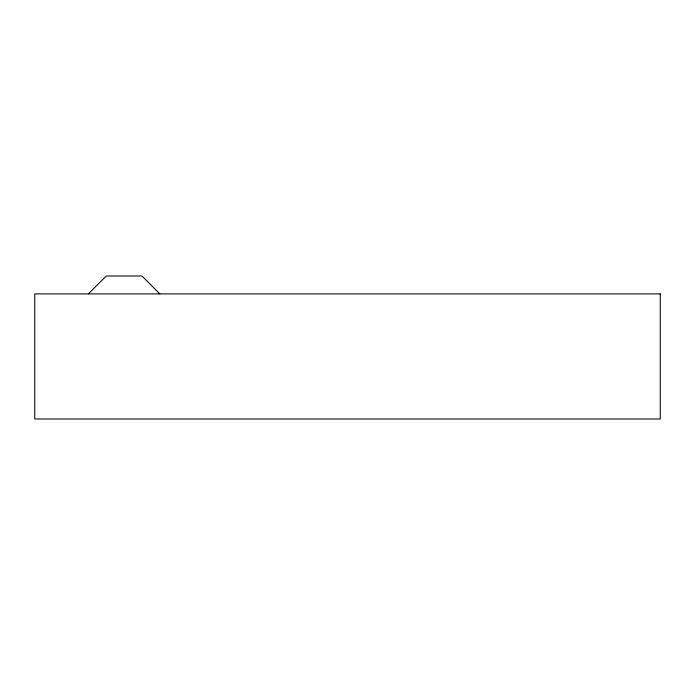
<?xml version="1.0" encoding="UTF-8"?>
<svg xmlns="http://www.w3.org/2000/svg" width="695" height="695" viewBox="0 0 695 695"><rect width="100%" height="100%" fill="white"/><g stroke="black" fill="none" stroke-linecap="round" stroke-linejoin="round"><path stroke-width="1.04" d="M88.361 293.889L106.239 276.011L141.98 276.011L159.85 293.889M660.25 293.889L34.75 293.889L34.75 418.989L660.25 418.989L660.25 293.889"/></g></svg>
